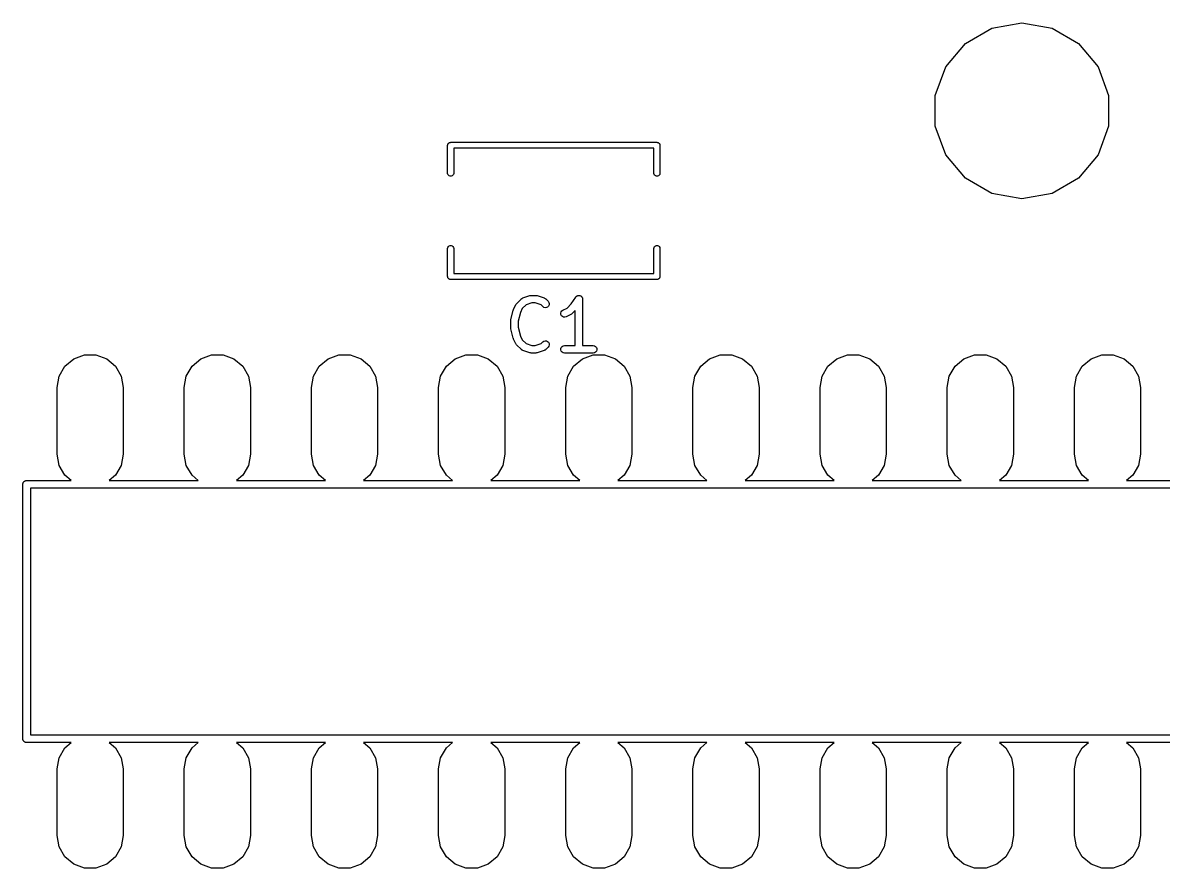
# Model space of a CAD drawing. Extents: x 30 to 168, y -145 to -27.
# Drawn here: x 123.14 to 145.92, y -47.13 to -30.24 of the extents above; entities that cross this region are included whole.
import ezdxf

# ---------------------------------------------------------------- set-up
doc = ezdxf.new("R2010")
doc.units = 0
doc.header["$MEASUREMENT"] = 0
doc.layers.add('BLACK', color=7, linetype='CONTINUOUS')

msp = doc.modelspace()

# ---------------------------------------------------------------- linework, layer by layer
at = {"layer": 'Black'}
for p, q in [((142.499, -30.3493), (143.1, -30.2433)), ((143.1, -30.2433), (143.701, -30.3493)), ((141.971, -30.6543), (142.499, -30.3493)), ((143.701, -30.3493), (144.229, -30.6543)), ((141.579, -31.1217), (141.971, -30.6543)), ((144.229, -30.6543), (144.621, -31.1217)), ((141.37, -31.695), (141.579, -31.1217)), ((144.621, -31.1217), (144.83, -31.695)), ((141.37, -32.305), (141.37, -31.695)), ((144.83, -31.695), (144.83, -32.305)), ((141.579, -32.8783), (141.37, -32.305)), ((144.83, -32.305), (144.621, -32.8783)), ((131.63, -32.69), (131.631, -32.6848)), ((131.63, -33.25), (131.63, -32.69)), ((131.631, -32.6796), (131.633, -32.6747)), ((131.631, -32.6848), (131.631, -32.6796)), ((131.633, -32.6747), (131.634, -32.6695)), ((131.634, -32.6695), (131.636, -32.6649)), ((131.636, -32.6649), (131.638, -32.66)), ((131.638, -32.66), (131.641, -32.656)), ((131.641, -32.656), (131.644, -32.6514)), ((131.644, -32.6514), (131.648, -32.6481)), ((131.648, -32.6481), (131.651, -32.644)), ((131.651, -32.644), (131.656, -32.6414)), ((131.656, -32.6414), (131.66, -32.638)), ((131.66, -32.638), (131.665, -32.6362)), ((131.665, -32.6362), (131.669, -32.6336)), ((131.669, -32.6336), (131.675, -32.6327)), ((131.675, -32.6327), (131.68, -32.6309)), ((131.68, -32.6309), (131.685, -32.6309)), ((131.685, -32.6309), (131.69, -32.63)), ((131.69, -32.63), (135.81, -32.63)), ((135.75, -32.75), (131.75, -32.75)), ((131.75, -32.75), (131.75, -33.25)), ((135.75, -33.25), (135.75, -32.75)), ((135.81, -32.63), (135.815, -32.6309)), ((135.815, -32.6309), (135.82, -32.6309)), ((135.82, -32.6309), (135.825, -32.6327)), ((135.825, -32.6327), (135.831, -32.6336)), ((135.831, -32.6336), (135.835, -32.6362)), ((135.835, -32.6362), (135.84, -32.638)), ((135.84, -32.638), (135.844, -32.6414)), ((135.844, -32.6414), (135.849, -32.644)), ((135.849, -32.644), (135.852, -32.6481)), ((135.852, -32.6481), (135.856, -32.6514)), ((135.856, -32.6514), (135.859, -32.656)), ((135.859, -32.656), (135.862, -32.66)), ((135.862, -32.66), (135.864, -32.6649)), ((135.864, -32.6649), (135.866, -32.6695)), ((135.866, -32.6695), (135.867, -32.6747)), ((135.867, -32.6747), (135.869, -32.6796)), ((135.869, -32.6796), (135.869, -32.6848)), ((135.869, -32.6848), (135.87, -32.69)), ((135.87, -32.69), (135.87, -33.25)), ((141.971, -33.3457), (141.579, -32.8783)), ((144.621, -32.8783), (144.229, -33.3457)), ((131.634, -33.2705), (131.63, -33.25)), ((131.75, -33.25), (131.746, -33.2705)), ((135.754, -33.2705), (135.75, -33.25)), ((135.87, -33.25), (135.866, -33.2705)), ((131.644, -33.2886), (131.634, -33.2705)), ((131.66, -33.302), (131.644, -33.2886)), ((131.68, -33.3091), (131.66, -33.302)), ((131.7, -33.3091), (131.68, -33.3091)), ((131.72, -33.302), (131.7, -33.3091)), ((131.736, -33.2886), (131.72, -33.302)), ((131.746, -33.2705), (131.736, -33.2886)), ((135.764, -33.2886), (135.754, -33.2705)), ((135.78, -33.302), (135.764, -33.2886)), ((135.8, -33.3091), (135.78, -33.302)), ((135.82, -33.3091), (135.8, -33.3091)), ((135.84, -33.302), (135.82, -33.3091)), ((135.856, -33.2886), (135.84, -33.302)), ((135.866, -33.2705), (135.856, -33.2886)), ((142.499, -33.6507), (141.971, -33.3457)), ((144.229, -33.3457), (143.701, -33.6507)), ((143.1, -33.7567), (142.499, -33.6507)), ((143.701, -33.6507), (143.1, -33.7567)), ((131.63, -34.75), (131.634, -34.7295)), ((131.63, -35.31), (131.63, -34.75)), ((131.634, -34.7295), (131.644, -34.7114)), ((131.644, -34.7114), (131.66, -34.698)), ((131.66, -34.698), (131.68, -34.6909)), ((131.68, -34.6909), (131.7, -34.6909)), ((131.7, -34.6909), (131.72, -34.698)), ((131.72, -34.698), (131.736, -34.7114)), ((131.736, -34.7114), (131.746, -34.7295)), ((131.746, -34.7295), (131.75, -34.75)), ((131.75, -34.75), (131.75, -35.25)), ((135.75, -34.75), (135.754, -34.7295)), ((135.75, -35.25), (135.75, -34.75)), ((135.754, -34.7295), (135.764, -34.7114)), ((135.764, -34.7114), (135.78, -34.698)), ((135.78, -34.698), (135.8, -34.6909)), ((135.8, -34.6909), (135.82, -34.6909)), ((135.82, -34.6909), (135.84, -34.698)), ((135.84, -34.698), (135.856, -34.7114)), ((135.856, -34.7114), (135.866, -34.7295)), ((135.866, -34.7295), (135.87, -34.75)), ((135.87, -34.75), (135.87, -35.31)), ((131.75, -35.25), (135.75, -35.25)), ((131.631, -35.3152), (131.63, -35.31)), ((131.631, -35.3204), (131.631, -35.3152)), ((131.633, -35.3253), (131.631, -35.3204)), ((131.634, -35.3305), (131.633, -35.3253)), ((131.636, -35.3351), (131.634, -35.3305)), ((131.638, -35.34), (131.636, -35.3351)), ((131.641, -35.344), (131.638, -35.34)), ((131.644, -35.3486), (131.641, -35.344)), ((131.648, -35.3519), (131.644, -35.3486)), ((131.651, -35.356), (131.648, -35.3519)), ((131.656, -35.3586), (131.651, -35.356)), ((131.66, -35.362), (131.656, -35.3586)), ((131.665, -35.3638), (131.66, -35.362)), ((131.669, -35.3664), (131.665, -35.3638)), ((131.675, -35.3673), (131.669, -35.3664)), ((131.68, -35.3691), (131.675, -35.3673)), ((131.685, -35.3691), (131.68, -35.3691)), ((131.69, -35.37), (131.685, -35.3691)), ((135.81, -35.37), (131.69, -35.37)), ((135.815, -35.3691), (135.81, -35.37)), ((135.82, -35.3691), (135.815, -35.3691)), ((135.825, -35.3673), (135.82, -35.3691)), ((135.831, -35.3664), (135.825, -35.3673)), ((135.835, -35.3638), (135.831, -35.3664)), ((135.84, -35.362), (135.835, -35.3638)), ((135.844, -35.3586), (135.84, -35.362)), ((135.849, -35.356), (135.844, -35.3586)), ((135.852, -35.3519), (135.849, -35.356)), ((135.856, -35.3486), (135.852, -35.3519)), ((135.859, -35.344), (135.856, -35.3486)), ((135.862, -35.34), (135.859, -35.344)), ((135.864, -35.3351), (135.862, -35.34)), ((135.866, -35.3305), (135.864, -35.3351)), ((135.867, -35.3253), (135.866, -35.3305)), ((135.869, -35.3204), (135.867, -35.3253)), ((135.87, -35.31), (135.869, -35.3152)), ((135.869, -35.3152), (135.869, -35.3204)), ((133.006, -35.8522), (133.102, -35.757)), ((133.102, -35.757), (133.105, -35.7545)), ((133.105, -35.7545), (133.108, -35.7513)), ((133.108, -35.7513), (133.116, -35.7471)), ((133.116, -35.7471), (133.123, -35.742)), ((133.123, -35.742), (133.127, -35.7409)), ((133.127, -35.7409), (133.131, -35.7388)), ((133.131, -35.7388), (133.274, -35.6912)), ((133.274, -35.6912), (133.286, -35.6895)), ((133.286, -35.6895), (133.298, -35.6874)), ((133.298, -35.6874), (133.393, -35.6874)), ((133.393, -35.6874), (133.405, -35.6895)), ((133.405, -35.6895), (133.417, -35.6912)), ((133.417, -35.6912), (133.559, -35.7388)), ((133.559, -35.7388), (133.563, -35.7409)), ((133.563, -35.7409), (133.567, -35.742)), ((133.567, -35.742), (133.575, -35.7471)), ((133.575, -35.7471), (133.582, -35.7513)), ((133.582, -35.7513), (133.585, -35.7545)), ((133.585, -35.7545), (133.589, -35.757)), ((133.589, -35.757), (133.636, -35.8046)), ((134.096, -35.8575), (134.188, -35.7208)), ((134.188, -35.7208), (134.19, -35.7178)), ((134.19, -35.7178), (134.193, -35.7142)), ((134.193, -35.7142), (134.199, -35.7084)), ((134.199, -35.7084), (134.206, -35.7019)), ((134.206, -35.7019), (134.209, -35.7001)), ((134.209, -35.7001), (134.213, -35.6974)), ((134.213, -35.6974), (134.221, -35.6944)), ((134.221, -35.6944), (134.229, -35.6904)), ((134.229, -35.6904), (134.233, -35.6899)), ((134.233, -35.6899), (134.237, -35.6885)), ((134.237, -35.6885), (134.246, -35.6885)), ((134.246, -35.6885), (134.255, -35.6875)), ((134.255, -35.6875), (134.259, -35.6885)), ((134.259, -35.6885), (134.263, -35.6885)), ((134.263, -35.6885), (134.271, -35.6916)), ((134.271, -35.6916), (134.28, -35.6937)), ((134.28, -35.6937), (134.284, -35.696)), ((134.284, -35.696), (134.287, -35.6974)), ((134.287, -35.6974), (134.294, -35.7032)), ((134.294, -35.7032), (134.302, -35.7081)), ((134.302, -35.7081), (134.304, -35.7115)), ((134.304, -35.7115), (134.307, -35.7142)), ((134.307, -35.7142), (134.312, -35.7219)), ((134.312, -35.7219), (134.317, -35.7291)), ((134.317, -35.7291), (134.318, -35.7331)), ((134.318, -35.7331), (134.32, -35.7367)), ((134.32, -35.7367), (134.322, -35.7455)), ((134.322, -35.7455), (134.325, -35.7541)), ((134.325, -35.7541), (134.324, -35.7583)), ((134.324, -35.7583), (134.325, -35.7624)), ((132.892, -36.1728), (132.939, -35.9823)), ((132.939, -35.9823), (132.942, -35.9748)), ((132.942, -35.9748), (132.945, -35.9669)), ((132.945, -35.9669), (132.992, -35.8717)), ((132.992, -35.8717), (133, -35.862)), ((133, -35.862), (133.006, -35.8522)), ((133.121, -35.9497), (133.083, -36.0267)), ((133.195, -35.8756), (133.121, -35.9497)), ((133.31, -35.8374), (133.195, -35.8756)), ((133.381, -35.8374), (133.31, -35.8374)), ((133.495, -35.8756), (133.381, -35.8374)), ((133.53, -35.9107), (133.495, -35.8756)), ((133.552, -35.9256), (133.53, -35.9107)), ((133.577, -35.9323), (133.552, -35.9256)), ((133.603, -35.9301), (133.577, -35.9323)), ((133.626, -35.9191), (133.603, -35.9301)), ((133.645, -35.9006), (133.626, -35.9191)), ((133.636, -35.8046), (133.651, -35.8259)), ((133.656, -35.877), (133.645, -35.9006)), ((133.651, -35.8259), (133.658, -35.8511)), ((133.658, -35.8511), (133.656, -35.877)), ((133.91, -35.9965), (133.931, -35.981)), ((133.931, -35.981), (134.015, -35.9388)), ((134.015, -35.9388), (134.096, -35.8575)), ((134.325, -35.7624), (134.325, -36.6874)), ((132.889, -36.191), (132.891, -36.1819)), ((132.889, -36.3338), (132.889, -36.191)), ((132.891, -36.1819), (132.892, -36.1728)), ((133.083, -36.0267), (133.039, -36.2002)), ((133.039, -36.2002), (133.039, -36.3246)), ((133.889, -36.0436), (133.895, -36.0183)), ((133.892, -36.0695), (133.889, -36.0436)), ((133.904, -36.0928), (133.892, -36.0695)), ((133.895, -36.0183), (133.91, -35.9965)), ((133.923, -36.1107), (133.904, -36.0928)), ((133.947, -36.121), (133.923, -36.1107)), ((133.973, -36.1226), (133.947, -36.121)), ((133.998, -36.1152), (133.973, -36.1226)), ((134.093, -36.0676), (133.998, -36.1152)), ((134.103, -36.0604), (134.093, -36.0676)), ((134.113, -36.0535), (134.103, -36.0604)), ((134.175, -35.9911), (134.113, -36.0535)), ((134.175, -36.6874), (134.175, -35.9911)), ((132.891, -36.3428), (132.889, -36.3338)), ((132.892, -36.352), (132.891, -36.3428)), ((132.939, -36.5425), (132.892, -36.352)), ((133.039, -36.3246), (133.083, -36.4981)), ((132.942, -36.55), (132.939, -36.5425)), ((132.945, -36.5578), (132.942, -36.55)), ((132.992, -36.6531), (132.945, -36.5578)), ((133, -36.6627), (132.992, -36.6531)), ((133.006, -36.6726), (133, -36.6627)), ((133.083, -36.4981), (133.121, -36.5751)), ((133.121, -36.5751), (133.195, -36.6492)), ((133.195, -36.6492), (133.31, -36.6874)), ((133.381, -36.6874), (133.495, -36.6492)), ((133.495, -36.6492), (133.53, -36.6141)), ((133.53, -36.6141), (133.552, -36.5992)), ((133.552, -36.5992), (133.577, -36.5924)), ((133.577, -36.5924), (133.603, -36.5947)), ((133.603, -36.5947), (133.626, -36.6057)), ((133.626, -36.6057), (133.645, -36.6241)), ((133.645, -36.6241), (133.656, -36.6477)), ((133.656, -36.6477), (133.658, -36.6737)), ((124.16, -36.9526), (124.375, -36.8742)), ((124.375, -36.8742), (124.605, -36.8742)), ((124.605, -36.8742), (124.82, -36.9526)), ((126.7, -36.9526), (126.915, -36.8742)), ((126.915, -36.8742), (127.145, -36.8742)), ((127.145, -36.8742), (127.36, -36.9526)), ((129.24, -36.9526), (129.455, -36.8742)), ((129.455, -36.8742), (129.685, -36.8742)), ((129.685, -36.8742), (129.9, -36.9526)), ((131.78, -36.9526), (131.995, -36.8742)), ((131.995, -36.8742), (132.225, -36.8742)), ((132.225, -36.8742), (132.44, -36.9526)), ((133.102, -36.7678), (133.006, -36.6726)), ((133.105, -36.7703), (133.102, -36.7678)), ((133.108, -36.7735), (133.105, -36.7703)), ((133.116, -36.7777), (133.108, -36.7735)), ((133.123, -36.7827), (133.116, -36.7777)), ((133.127, -36.7839), (133.123, -36.7827)), ((133.131, -36.7859), (133.127, -36.7839)), ((133.274, -36.8335), (133.131, -36.7859)), ((133.286, -36.8353), (133.274, -36.8335)), ((133.298, -36.8374), (133.286, -36.8353)), ((133.393, -36.8374), (133.298, -36.8374)), ((133.31, -36.6874), (133.381, -36.6874)), ((133.405, -36.8353), (133.393, -36.8374)), ((133.417, -36.8335), (133.405, -36.8353)), ((133.559, -36.7859), (133.417, -36.8335)), ((133.563, -36.7839), (133.559, -36.7859)), ((133.567, -36.7827), (133.563, -36.7839)), ((133.575, -36.7777), (133.567, -36.7827)), ((133.582, -36.7735), (133.575, -36.7777)), ((133.585, -36.7703), (133.582, -36.7735)), ((133.589, -36.7678), (133.585, -36.7703)), ((133.636, -36.7202), (133.589, -36.7678)), ((133.651, -36.6988), (133.636, -36.7202)), ((133.658, -36.6737), (133.651, -36.6988)), ((133.89, -36.7494), (133.899, -36.7249)), ((133.89, -36.7754), (133.89, -36.7494)), ((133.899, -36.7999), (133.89, -36.7754)), ((133.899, -36.7249), (133.916, -36.7049)), ((133.916, -36.8198), (133.899, -36.7999)), ((133.916, -36.7049), (133.939, -36.6919)), ((133.939, -36.8329), (133.916, -36.8198)), ((133.939, -36.6919), (133.964, -36.6874)), ((133.964, -36.8374), (133.939, -36.8329)), ((133.964, -36.6874), (134.175, -36.6874)), ((134.536, -36.8374), (133.964, -36.8374)), ((134.32, -36.9526), (134.535, -36.8742)), ((134.325, -36.6874), (134.536, -36.6874)), ((134.535, -36.8742), (134.765, -36.8742)), ((134.536, -36.6874), (134.561, -36.6919)), ((134.561, -36.8329), (134.536, -36.8374)), ((134.561, -36.6919), (134.584, -36.7049)), ((134.584, -36.8198), (134.561, -36.8329)), ((134.584, -36.7049), (134.601, -36.7249)), ((134.601, -36.7999), (134.584, -36.8198)), ((134.601, -36.7249), (134.61, -36.7494)), ((134.61, -36.7754), (134.601, -36.7999)), ((134.61, -36.7494), (134.61, -36.7754)), ((134.765, -36.8742), (134.98, -36.9526)), ((136.86, -36.9526), (137.075, -36.8742)), ((137.075, -36.8742), (137.305, -36.8742)), ((137.305, -36.8742), (137.52, -36.9526)), ((139.4, -36.9526), (139.615, -36.8742)), ((139.615, -36.8742), (139.845, -36.8742)), ((139.845, -36.8742), (140.06, -36.9526)), ((141.94, -36.9526), (142.155, -36.8742)), ((142.155, -36.8742), (142.385, -36.8742)), ((142.385, -36.8742), (142.6, -36.9526)), ((144.48, -36.9526), (144.695, -36.8742)), ((144.695, -36.8742), (144.925, -36.8742)), ((144.925, -36.8742), (145.14, -36.9526)), ((123.869, -37.2987), (123.984, -37.1001)), ((123.984, -37.1001), (124.16, -36.9526)), ((124.82, -36.9526), (124.996, -37.1001)), ((124.996, -37.1001), (125.111, -37.2987)), ((126.409, -37.2987), (126.524, -37.1001)), ((126.524, -37.1001), (126.7, -36.9526)), ((127.36, -36.9526), (127.536, -37.1001)), ((127.536, -37.1001), (127.651, -37.2987)), ((128.949, -37.2987), (129.064, -37.1001)), ((129.064, -37.1001), (129.24, -36.9526)), ((129.9, -36.9526), (130.076, -37.1001)), ((130.076, -37.1001), (130.191, -37.2987)), ((131.489, -37.2987), (131.604, -37.1001)), ((131.604, -37.1001), (131.78, -36.9526)), ((132.44, -36.9526), (132.616, -37.1001)), ((132.616, -37.1001), (132.731, -37.2987)), ((134.029, -37.2987), (134.144, -37.1001)), ((134.144, -37.1001), (134.32, -36.9526)), ((134.98, -36.9526), (135.156, -37.1001)), ((135.156, -37.1001), (135.271, -37.2987)), ((136.569, -37.2987), (136.684, -37.1001)), ((136.684, -37.1001), (136.86, -36.9526)), ((137.52, -36.9526), (137.696, -37.1001)), ((137.696, -37.1001), (137.811, -37.2987)), ((139.109, -37.2987), (139.224, -37.1001)), ((139.224, -37.1001), (139.4, -36.9526)), ((140.06, -36.9526), (140.236, -37.1001)), ((140.236, -37.1001), (140.351, -37.2987)), ((141.649, -37.2987), (141.764, -37.1001)), ((141.764, -37.1001), (141.94, -36.9526)), ((142.6, -36.9526), (142.776, -37.1001)), ((142.776, -37.1001), (142.891, -37.2987)), ((144.189, -37.2987), (144.304, -37.1001)), ((144.304, -37.1001), (144.48, -36.9526)), ((145.14, -36.9526), (145.316, -37.1001)), ((145.316, -37.1001), (145.431, -37.2987)), ((123.83, -37.5246), (123.869, -37.2987)), ((125.111, -37.2987), (125.15, -37.5246)), ((126.37, -37.5246), (126.409, -37.2987)), ((127.651, -37.2987), (127.69, -37.5246)), ((128.91, -37.5246), (128.949, -37.2987)), ((130.191, -37.2987), (130.23, -37.5246)), ((131.45, -37.5246), (131.489, -37.2987)), ((132.731, -37.2987), (132.77, -37.5246)), ((133.99, -37.5246), (134.029, -37.2987)), ((135.271, -37.2987), (135.31, -37.5246)), ((136.53, -37.5246), (136.569, -37.2987)), ((137.811, -37.2987), (137.85, -37.5246)), ((139.07, -37.5246), (139.109, -37.2987)), ((140.351, -37.2987), (140.39, -37.5246)), ((141.61, -37.5246), (141.649, -37.2987)), ((142.891, -37.2987), (142.93, -37.5246)), ((144.15, -37.5246), (144.189, -37.2987)), ((145.431, -37.2987), (145.47, -37.5246)), ((123.83, -38.8554), (123.83, -37.5246)), ((125.15, -37.5246), (125.15, -38.8554)), ((126.37, -38.8554), (126.37, -37.5246)), ((127.69, -37.5246), (127.69, -38.8554)), ((128.91, -38.8554), (128.91, -37.5246)), ((130.23, -37.5246), (130.23, -38.8554)), ((131.45, -38.8554), (131.45, -37.5246)), ((132.77, -37.5246), (132.77, -38.8554)), ((133.99, -38.8554), (133.99, -37.5246)), ((135.31, -37.5246), (135.31, -38.8554)), ((136.53, -38.8554), (136.53, -37.5246)), ((137.85, -37.5246), (137.85, -38.8554)), ((139.07, -38.8554), (139.07, -37.5246)), ((140.39, -37.5246), (140.39, -38.8554)), ((141.61, -38.8554), (141.61, -37.5246)), ((142.93, -37.5246), (142.93, -38.8554)), ((144.15, -38.8554), (144.15, -37.5246)), ((145.47, -37.5246), (145.47, -38.8554)), ((123.869, -39.0813), (123.83, -38.8554)), ((125.15, -38.8554), (125.111, -39.0813)), ((126.409, -39.0813), (126.37, -38.8554)), ((127.69, -38.8554), (127.651, -39.0813)), ((128.949, -39.0813), (128.91, -38.8554)), ((130.23, -38.8554), (130.191, -39.0813)), ((131.489, -39.0813), (131.45, -38.8554)), ((132.77, -38.8554), (132.731, -39.0813)), ((134.029, -39.0813), (133.99, -38.8554)), ((135.31, -38.8554), (135.271, -39.0813)), ((136.569, -39.0813), (136.53, -38.8554)), ((137.85, -38.8554), (137.811, -39.0813)), ((139.109, -39.0813), (139.07, -38.8554)), ((140.39, -38.8554), (140.351, -39.0813)), ((141.649, -39.0813), (141.61, -38.8554)), ((142.93, -38.8554), (142.891, -39.0813)), ((144.189, -39.0813), (144.15, -38.8554)), ((145.47, -38.8554), (145.431, -39.0813)), ((123.984, -39.2799), (123.869, -39.0813)), ((125.111, -39.0813), (124.996, -39.2799)), ((126.524, -39.2799), (126.409, -39.0813)), ((127.651, -39.0813), (127.536, -39.2799)), ((129.064, -39.2799), (128.949, -39.0813)), ((130.191, -39.0813), (130.076, -39.2799)), ((131.604, -39.2799), (131.489, -39.0813)), ((132.731, -39.0813), (132.616, -39.2799)), ((134.144, -39.2799), (134.029, -39.0813)), ((135.271, -39.0813), (135.156, -39.2799)), ((136.684, -39.2799), (136.569, -39.0813)), ((137.811, -39.0813), (137.696, -39.2799)), ((139.224, -39.2799), (139.109, -39.0813)), ((140.351, -39.0813), (140.236, -39.2799)), ((141.764, -39.2799), (141.649, -39.0813)), ((142.891, -39.0813), (142.776, -39.2799)), ((144.304, -39.2799), (144.189, -39.0813)), ((145.431, -39.0813), (145.316, -39.2799)), ((123.167, -39.4067), (123.171, -39.4016)), ((123.171, -39.4016), (123.177, -39.3983)), ((123.177, -39.3983), (123.182, -39.394)), ((123.182, -39.394), (123.188, -39.3917)), ((123.188, -39.3917), (123.194, -39.3884)), ((123.194, -39.3884), (123.201, -39.3872)), ((123.201, -39.3872), (123.207, -39.385)), ((123.207, -39.385), (123.213, -39.385)), ((123.213, -39.385), (123.22, -39.3838)), ((123.22, -39.3838), (124.108, -39.3838)), ((124.108, -39.3838), (123.984, -39.2799)), ((124.996, -39.2799), (124.872, -39.3838)), ((124.872, -39.3838), (126.648, -39.3838)), ((126.648, -39.3838), (126.524, -39.2799)), ((127.536, -39.2799), (127.412, -39.3838)), ((127.412, -39.3838), (129.188, -39.3838)), ((129.188, -39.3838), (129.064, -39.2799)), ((130.076, -39.2799), (129.952, -39.3838)), ((129.952, -39.3838), (131.728, -39.3838)), ((131.728, -39.3838), (131.604, -39.2799)), ((132.616, -39.2799), (132.492, -39.3838)), ((132.492, -39.3838), (134.268, -39.3838)), ((134.268, -39.3838), (134.144, -39.2799)), ((135.156, -39.2799), (135.032, -39.3838)), ((135.032, -39.3838), (136.808, -39.3838)), ((136.808, -39.3838), (136.684, -39.2799)), ((137.696, -39.2799), (137.572, -39.3838)), ((137.572, -39.3838), (139.348, -39.3838)), ((139.348, -39.3838), (139.224, -39.2799)), ((140.236, -39.2799), (140.112, -39.3838)), ((140.112, -39.3838), (141.888, -39.3838)), ((141.888, -39.3838), (141.764, -39.2799)), ((142.776, -39.2799), (142.652, -39.3838)), ((142.652, -39.3838), (144.428, -39.3838)), ((144.428, -39.3838), (144.304, -39.2799)), ((145.316, -39.2799), (145.192, -39.3838)), ((145.192, -39.3838), (146.968, -39.3838)), ((123.144, -39.46), (123.145, -39.4534)), ((123.144, -44.54), (123.144, -39.46)), ((123.145, -39.4468), (123.147, -39.4405)), ((123.145, -39.4534), (123.145, -39.4468)), ((123.147, -39.4405), (123.148, -39.4339)), ((123.148, -39.4339), (123.152, -39.4282)), ((123.152, -39.4282), (123.154, -39.4219)), ((123.154, -39.4219), (123.158, -39.4168)), ((123.158, -39.4168), (123.162, -39.411)), ((123.162, -39.411), (123.167, -39.4067)), ((158.653, -39.5362), (123.296, -39.5362)), ((123.296, -39.5362), (123.296, -44.4638)), ((123.145, -44.5466), (123.144, -44.54)), ((123.145, -44.5532), (123.145, -44.5466)), ((123.147, -44.5595), (123.145, -44.5532)), ((123.148, -44.5661), (123.147, -44.5595)), ((123.152, -44.5718), (123.148, -44.5661)), ((123.154, -44.5781), (123.152, -44.5718)), ((123.158, -44.5832), (123.154, -44.5781)), ((123.162, -44.589), (123.158, -44.5832)), ((123.167, -44.5933), (123.162, -44.589)), ((123.171, -44.5984), (123.167, -44.5933)), ((123.177, -44.6017), (123.171, -44.5984)), ((123.182, -44.606), (123.177, -44.6017)), ((123.188, -44.6083), (123.182, -44.606)), ((123.194, -44.6116), (123.188, -44.6083)), ((123.201, -44.6128), (123.194, -44.6116)), ((123.207, -44.615), (123.201, -44.6128)), ((123.213, -44.615), (123.207, -44.615)), ((123.22, -44.6162), (123.213, -44.615)), ((124.108, -44.6162), (123.22, -44.6162)), ((123.296, -44.4638), (158.704, -44.4638)), ((123.984, -44.7201), (124.108, -44.6162)), ((126.648, -44.6162), (124.872, -44.6162)), ((124.872, -44.6162), (124.996, -44.7201)), ((126.524, -44.7201), (126.648, -44.6162)), ((129.188, -44.6162), (127.412, -44.6162)), ((127.412, -44.6162), (127.536, -44.7201)), ((129.064, -44.7201), (129.188, -44.6162)), ((131.728, -44.6162), (129.952, -44.6162)), ((129.952, -44.6162), (130.076, -44.7201)), ((131.604, -44.7201), (131.728, -44.6162)), ((134.268, -44.6162), (132.492, -44.6162)), ((132.492, -44.6162), (132.616, -44.7201)), ((134.144, -44.7201), (134.268, -44.6162)), ((136.808, -44.6162), (135.032, -44.6162)), ((135.032, -44.6162), (135.156, -44.7201)), ((136.684, -44.7201), (136.808, -44.6162)), ((139.348, -44.6162), (137.572, -44.6162)), ((137.572, -44.6162), (137.696, -44.7201)), ((139.224, -44.7201), (139.348, -44.6162)), ((141.888, -44.6162), (140.112, -44.6162)), ((140.112, -44.6162), (140.236, -44.7201)), ((141.764, -44.7201), (141.888, -44.6162)), ((144.428, -44.6162), (142.652, -44.6162)), ((142.652, -44.6162), (142.776, -44.7201)), ((144.304, -44.7201), (144.428, -44.6162)), ((146.968, -44.6162), (145.192, -44.6162)), ((145.192, -44.6162), (145.316, -44.7201)), ((123.869, -44.9187), (123.984, -44.7201)), ((124.996, -44.7201), (125.111, -44.9187)), ((126.409, -44.9187), (126.524, -44.7201)), ((127.536, -44.7201), (127.651, -44.9187)), ((128.949, -44.9187), (129.064, -44.7201)), ((130.076, -44.7201), (130.191, -44.9187)), ((131.489, -44.9187), (131.604, -44.7201)), ((132.616, -44.7201), (132.731, -44.9187)), ((134.029, -44.9187), (134.144, -44.7201)), ((135.156, -44.7201), (135.271, -44.9187)), ((136.569, -44.9187), (136.684, -44.7201)), ((137.696, -44.7201), (137.811, -44.9187)), ((139.109, -44.9187), (139.224, -44.7201)), ((140.236, -44.7201), (140.351, -44.9187)), ((141.649, -44.9187), (141.764, -44.7201)), ((142.776, -44.7201), (142.891, -44.9187)), ((144.189, -44.9187), (144.304, -44.7201)), ((145.316, -44.7201), (145.431, -44.9187)), ((123.83, -45.1446), (123.869, -44.9187)), ((125.111, -44.9187), (125.15, -45.1446)), ((126.37, -45.1446), (126.409, -44.9187)), ((127.651, -44.9187), (127.69, -45.1446)), ((128.91, -45.1446), (128.949, -44.9187)), ((130.191, -44.9187), (130.23, -45.1446)), ((131.45, -45.1446), (131.489, -44.9187)), ((132.731, -44.9187), (132.77, -45.1446)), ((133.99, -45.1446), (134.029, -44.9187)), ((135.271, -44.9187), (135.31, -45.1446)), ((136.53, -45.1446), (136.569, -44.9187)), ((137.811, -44.9187), (137.85, -45.1446)), ((139.07, -45.1446), (139.109, -44.9187)), ((140.351, -44.9187), (140.39, -45.1446)), ((141.61, -45.1446), (141.649, -44.9187)), ((142.891, -44.9187), (142.93, -45.1446)), ((144.15, -45.1446), (144.189, -44.9187)), ((145.431, -44.9187), (145.47, -45.1446)), ((123.83, -46.4754), (123.83, -45.1446)), ((125.15, -45.1446), (125.15, -46.4754)), ((126.37, -46.4754), (126.37, -45.1446)), ((127.69, -45.1446), (127.69, -46.4754)), ((128.91, -46.4754), (128.91, -45.1446)), ((130.23, -45.1446), (130.23, -46.4754)), ((131.45, -46.4754), (131.45, -45.1446)), ((132.77, -45.1446), (132.77, -46.4754)), ((133.99, -46.4754), (133.99, -45.1446)), ((135.31, -45.1446), (135.31, -46.4754)), ((136.53, -46.4754), (136.53, -45.1446)), ((137.85, -45.1446), (137.85, -46.4754)), ((139.07, -46.4754), (139.07, -45.1446)), ((140.39, -45.1446), (140.39, -46.4754)), ((141.61, -46.4754), (141.61, -45.1446)), ((142.93, -45.1446), (142.93, -46.4754)), ((144.15, -46.4754), (144.15, -45.1446)), ((145.47, -45.1446), (145.47, -46.4754)), ((123.869, -46.7013), (123.83, -46.4754)), ((125.15, -46.4754), (125.111, -46.7013)), ((126.409, -46.7013), (126.37, -46.4754)), ((127.69, -46.4754), (127.651, -46.7013)), ((128.949, -46.7013), (128.91, -46.4754)), ((130.23, -46.4754), (130.191, -46.7013)), ((131.489, -46.7013), (131.45, -46.4754)), ((132.77, -46.4754), (132.731, -46.7013)), ((134.029, -46.7013), (133.99, -46.4754)), ((135.31, -46.4754), (135.271, -46.7013)), ((136.569, -46.7013), (136.53, -46.4754)), ((137.85, -46.4754), (137.811, -46.7013)), ((139.109, -46.7013), (139.07, -46.4754)), ((140.39, -46.4754), (140.351, -46.7013)), ((141.649, -46.7013), (141.61, -46.4754)), ((142.93, -46.4754), (142.891, -46.7013)), ((144.189, -46.7013), (144.15, -46.4754)), ((145.47, -46.4754), (145.431, -46.7013)), ((123.984, -46.8999), (123.869, -46.7013)), ((124.16, -47.0474), (123.984, -46.8999)), ((124.996, -46.8999), (124.82, -47.0474)), ((125.111, -46.7013), (124.996, -46.8999)), ((126.524, -46.8999), (126.409, -46.7013)), ((126.7, -47.0474), (126.524, -46.8999)), ((127.536, -46.8999), (127.36, -47.0474)), ((127.651, -46.7013), (127.536, -46.8999)), ((129.064, -46.8999), (128.949, -46.7013)), ((129.24, -47.0474), (129.064, -46.8999)), ((130.076, -46.8999), (129.9, -47.0474)), ((130.191, -46.7013), (130.076, -46.8999)), ((131.604, -46.8999), (131.489, -46.7013)), ((131.78, -47.0474), (131.604, -46.8999)), ((132.616, -46.8999), (132.44, -47.0474)), ((132.731, -46.7013), (132.616, -46.8999)), ((134.144, -46.8999), (134.029, -46.7013)), ((134.32, -47.0474), (134.144, -46.8999)), ((135.156, -46.8999), (134.98, -47.0474)), ((135.271, -46.7013), (135.156, -46.8999)), ((136.684, -46.8999), (136.569, -46.7013)), ((136.86, -47.0474), (136.684, -46.8999)), ((137.696, -46.8999), (137.52, -47.0474)), ((137.811, -46.7013), (137.696, -46.8999)), ((139.224, -46.8999), (139.109, -46.7013)), ((139.4, -47.0474), (139.224, -46.8999)), ((140.236, -46.8999), (140.06, -47.0474)), ((140.351, -46.7013), (140.236, -46.8999)), ((141.764, -46.8999), (141.649, -46.7013)), ((141.94, -47.0474), (141.764, -46.8999)), ((142.776, -46.8999), (142.6, -47.0474)), ((142.891, -46.7013), (142.776, -46.8999)), ((144.304, -46.8999), (144.189, -46.7013)), ((144.48, -47.0474), (144.304, -46.8999)), ((145.316, -46.8999), (145.14, -47.0474)), ((145.431, -46.7013), (145.316, -46.8999)), ((124.375, -47.1258), (124.16, -47.0474)), ((124.605, -47.1258), (124.375, -47.1258)), ((124.82, -47.0474), (124.605, -47.1258)), ((126.915, -47.1258), (126.7, -47.0474)), ((127.145, -47.1258), (126.915, -47.1258)), ((127.36, -47.0474), (127.145, -47.1258)), ((129.455, -47.1258), (129.24, -47.0474)), ((129.685, -47.1258), (129.455, -47.1258)), ((129.9, -47.0474), (129.685, -47.1258)), ((131.995, -47.1258), (131.78, -47.0474)), ((132.225, -47.1258), (131.995, -47.1258)), ((132.44, -47.0474), (132.225, -47.1258)), ((134.535, -47.1258), (134.32, -47.0474)), ((134.765, -47.1258), (134.535, -47.1258)), ((134.98, -47.0474), (134.765, -47.1258)), ((137.075, -47.1258), (136.86, -47.0474)), ((137.305, -47.1258), (137.075, -47.1258)), ((137.52, -47.0474), (137.305, -47.1258)), ((139.615, -47.1258), (139.4, -47.0474)), ((139.845, -47.1258), (139.615, -47.1258)), ((140.06, -47.0474), (139.845, -47.1258)), ((142.155, -47.1258), (141.94, -47.0474)), ((142.385, -47.1258), (142.155, -47.1258)), ((142.6, -47.0474), (142.385, -47.1258)), ((144.695, -47.1258), (144.48, -47.0474)), ((144.925, -47.1258), (144.695, -47.1258)), ((145.14, -47.0474), (144.925, -47.1258))]:
    msp.add_line(p, q, dxfattribs=at)

doc.saveas('drawing.dxf')
